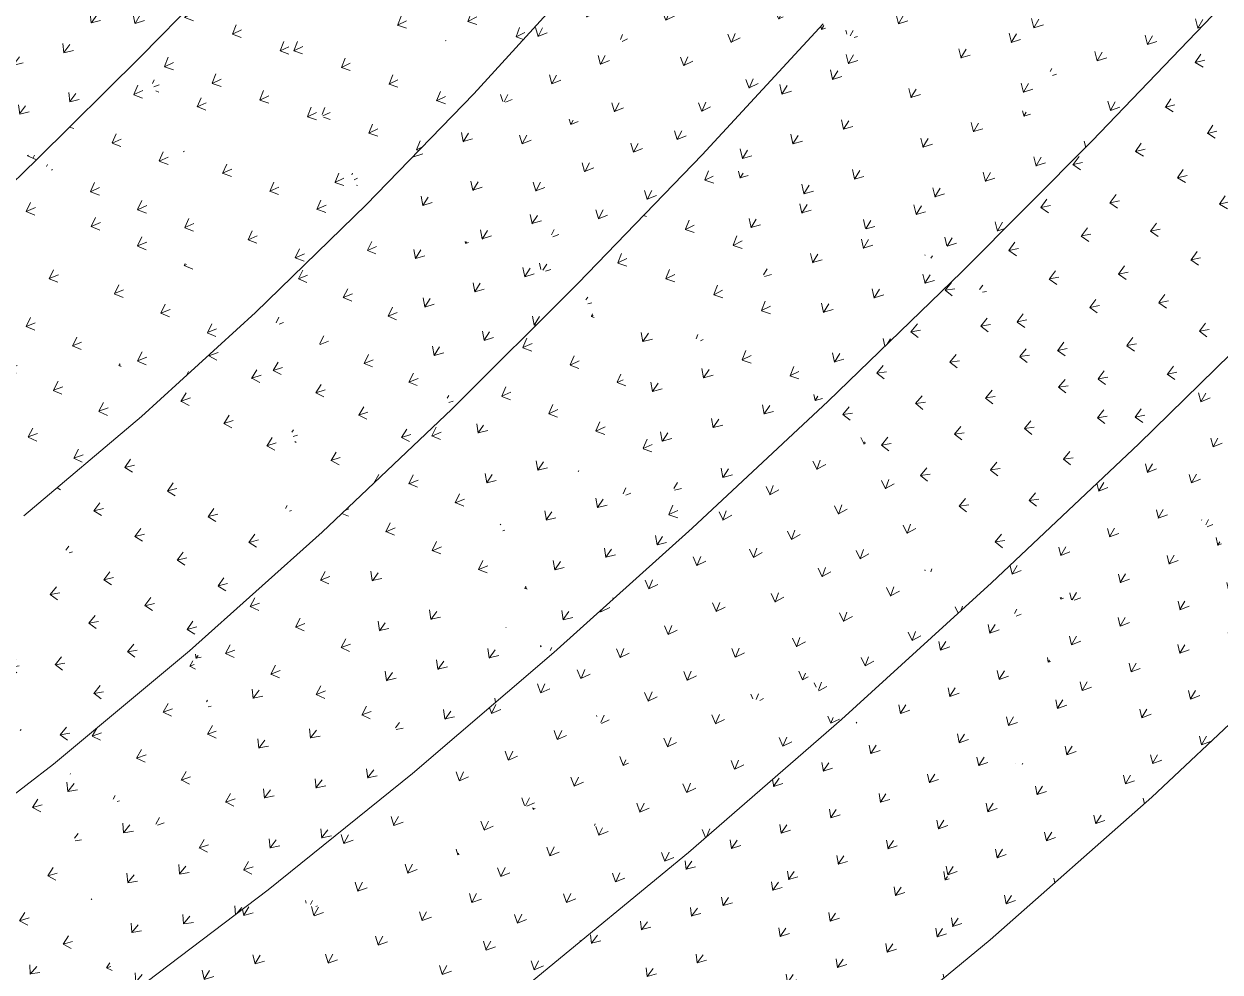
# Model space of a CAD drawing. Header units: millimetres. Extents: x 12827 to 178996, y -27589 to 73652.
# Drawn here: x 85953 to 91611, y -15775 to -11289 of the extents above; entities that cross this region are included whole.
import ezdxf

# ---------------------------------------------------------------- set-up
doc = ezdxf.new("R2010")
doc.units = ezdxf.units.MM
doc.layers.add('A-FLOR', color=192, linetype='Continuous', lineweight=9)
doc.layers.add('A-FLOR-PATT', color=8, linetype='Continuous', lineweight=9)

msp = doc.modelspace()

# ---------------------------------------------------------------- hatches: boundary and pattern name
at = {"layer": 'A-FLOR-PATT'}
h = msp.add_hatch(dxfattribs=at)
h.set_pattern_fill('FP_822', color=256, style=0, pattern_type=2)
h.set_pattern_definition([(27.074, (-13644.42, -12638.64), (89.32486, 234.68647), [47.201, -308.81]), (342.302, (-13644.42, -12638.64), (89.3252, 234.6864), [44.81, -194.175]), (69.162, (-13644.42, -12638.64), (-227.67264, 72.6525), [47.083, -204.028])])
h.paths.add_polyline_path([(88081.35025, -11619.44635), (87463.43232, -10447.56144), (86989.12148, -10951.8041), (87463.43232, -11241.73416)], flags=0)
h = msp.add_hatch(dxfattribs=at)
h.set_pattern_fill('FP_827', color=256, style=0, pattern_type=2)
h.set_pattern_definition([(27.142, (-13251.86, -12897.6), (89.229, 234.89837), [47.164, -308.568]), (342.285, (-13251.86, -12897.6), (89.2296, 234.89845), [44.746, -193.899]), (69.2, (-13251.86, -12897.6), (-227.329, 72.61473), [47.114, -204.161])])
h.paths.add_polyline_path([(88081.35025, -11619.44635), (88574.5862, -11079.30461), (87463.43232, -10447.56144)], flags=0)
h = msp.add_hatch(dxfattribs=at)
h.set_pattern_fill('FP_985', color=256, style=0, pattern_type=2)
h.set_pattern_definition([(54.647, (-6872.06, -50377.13), (-29.11955, 233.36353), [47.515, -310.865]), (13.993, (-6872.06, -50377.13), (-29.11927, 233.36387), [45.696, -198.018]), (97.113, (-6872.06, -50377.13), (-236.4816, -58.93227), [44.095, -191.079])])
h.paths.add_polyline_path([(86504.3617, -11445.85586), (86001.85184, -10610.41464), (85587.8286, -11059.42323), (86265.82148, -11345.2815)], flags=0)
h = msp.add_hatch(dxfattribs=at)
h.set_pattern_fill('FP_988', color=256, style=0, pattern_type=2)
h.set_pattern_definition([(57.889, (-6708.69, -55209.66), (-45.33862, 228.23579), [47.322, -309.606]), (17.494, (-6708.7, -55209.66), (-45.3388, 228.2351), [46.213, -200.255]), (101.236, (-6708.7, -55209.66), (-235.06666, -74.092), [43.63, -189.065])])
h.paths.add_polyline_path([(86504.3617, -11445.85586), (86989.12148, -10951.8041), (86001.85184, -10610.41464), (86271.92619, -11059.42323)], flags=0)
h = msp.add_hatch(dxfattribs=at)
h.set_pattern_fill('FP_490', color=256, style=0, pattern_type=2)
h.set_pattern_definition([(59.719, (-19636.26, -56913.46), (-57.4234, 235.67742), [47.498, -310.752]), (17.2, (-19636.26, -56913.46), (-57.42373, 235.6772), [46.727, -202.485]), (103.693, (-19636.26, -56913.46), (-238.0681, -73.6918), [45.482, -197.09])])
h.paths.add_polyline_path([(91006.91176, -11843.08491), (90289.96216, -10659.09098), (89733.35569, -11289.48726), (90650.06212, -11687.96718)], flags=0)
h = msp.add_hatch(dxfattribs=at)
h.set_pattern_fill('FP_493', color=256, style=0, pattern_type=2)
h.set_pattern_definition([(60.548, (-19912.06, -58825.63), (-61.92441, 233.91408), [47.423, -310.265]), (18.062, (-19912.06, -58825.63), (-61.92446, 233.91346), [46.898, -203.225]), (104.828, (-19912.06, -58825.63), (-237.7975, -77.55026), [45.37, -196.602])])
h.paths.add_polyline_path([(91006.91176, -11843.08491), (91611.44264, -11211.42376), (90289.96216, -10659.09098), (90671.68908, -11289.48726)], flags=0)
h = msp.add_hatch(dxfattribs=at)
h.set_pattern_fill('FP_819', color=256, style=0, pattern_type=2)
h.set_pattern_definition([(25.546, (-13346.23, -10569.67), (95.59252, 232.28525), [47.187, -308.722]), (340.739, (-13346.23, -10569.67), (95.5923, 232.2858), [44.793, -194.102]), (67.632, (-13346.23, -10569.67), (-225.5242, 78.8023), [47.097, -204.089])])
h.paths.add_polyline_path([(87572.85905, -12145.42552), (86989.12148, -10951.8041), (86504.3617, -11445.85586), (86989.12148, -11763.23918)], flags=0)
h = msp.add_hatch(dxfattribs=at)
h.set_pattern_fill('FP_818', color=256, style=0, pattern_type=2)
h.set_pattern_definition([(25.581, (-13078.34, -10905.05), (95.54405, 232.39388), [47.169, -308.6]), (340.732, (-13078.34, -10905.05), (95.5421, 232.39484), [44.761, -193.963]), (67.651, (-13078.34, -10905.05), (-225.3513, 78.7776), [47.113, -204.155])])
h.paths.add_polyline_path([(87572.85905, -12145.42552), (88081.35025, -11619.44635), (86989.12148, -10951.8041)], flags=0)
h = msp.add_hatch(dxfattribs=at)
h.set_pattern_fill('FP_986', color=256, style=0, pattern_type=2)
h.set_pattern_definition([(24.839, (-3089.6, -10387.76), (106.1631, 225.95017), [46.836, -306.426]), (340.115, (-3089.6, -10387.76), (106.16294, 225.9502), [42.753, -185.262]), (64.833, (-3089.6, -10387.76), (-214.41965, 77.557), [46.809, -202.839])])
h.paths.add_polyline_path([(86013.95911, -11931.32435), (85587.8286, -11059.42323), (85153.80826, -11488.21156)], flags=0)
h = msp.add_hatch(dxfattribs=at)
h.set_pattern_fill('FP_989', color=256, style=0, pattern_type=2)
h.set_pattern_definition([(54.202, (-7163.12, -50890.26), (-28.27336, 231.62442), [47.435, -310.34]), (13.848, (-7163.12, -50890.26), (-28.2714, 231.6247), [45.873, -198.785]), (96.959, (-7163.12, -50890.26), (-237.547, -58.55937), [43.752, -189.592])])
h.paths.add_polyline_path([(86013.95911, -11931.32435), (86504.3617, -11445.85586), (85587.8286, -11059.42323), (86001.29553, -11905.41355)], flags=0)
h = msp.add_hatch(dxfattribs=at)
h.set_pattern_fill('FP_652', color=256, style=0, pattern_type=2)
h.set_pattern_definition([(62.465, (-7887.6, -61325.26), (-65.69328, 223.82877), [47.232, -309.013]), (21.783, (-7887.6, -61325.26), (-65.6958, 223.828), [46.518, -201.578]), (106.357, (-7887.6, -61325.26), (-230.38215, -92.0648), [43.738, -189.532])])
h.paths.add_polyline_path([(89161.31158, -11908.2058), (88574.5862, -11079.30461), (88081.35025, -11619.44635), (88574.5862, -11751.3275)], flags=0)
h = msp.add_hatch(dxfattribs=at)
h.set_pattern_fill('FP_654', color=256, style=0, pattern_type=2)
h.set_pattern_definition([(66.761, (-5950.6, -66620.76), (-84.57966, 215.34606), [46.966, -307.273]), (26.151, (-5950.6, -66620.76), (-84.58294, 215.3447), [46.863, -203.071]), (111.443, (-5950.6, -66620.76), (-224.3501, -110.15245), [43.38, -187.98])])
h.paths.add_polyline_path([(89161.31158, -11908.2058), (89733.35569, -11289.48726), (88574.5862, -11079.30461), (89127.26719, -11860.10931)], flags=0)
h = msp.add_hatch(dxfattribs=at)
h.set_pattern_fill('FP_327', color=256, style=0, pattern_type=2)
h.set_pattern_definition([(14.174, (-5032.72, -1756.53), (141.00594, 210.45576), [46.464, -303.992]), (327.912, (-5032.72, -1756.53), (141.0034, 210.458), [43.992, -190.633]), (56.178, (-5032.72, -1756.53), (-198.78156, 124.63934), [47.499, -205.828])])
h.paths.add_polyline_path([(91911.48834, -12605.78797), (91611.44264, -11211.42376), (91006.91176, -11843.08491), (91629.6286, -12368.13503)], flags=0)
h = msp.add_hatch(dxfattribs=at)
h.set_pattern_fill('FP_489', color=256, style=0, pattern_type=2)
h.set_pattern_definition([(58.523, (-19633.1, -55326.2), (-52.11207, 236.14432), [47.486, -310.677]), (16.165, (-19633.1, -55326.2), (-52.11185, 236.14404), [46.682, -202.29]), (102.445, (-19633.1, -55326.2), (-239.12864, -69.3175), [45.342, -196.484])])
h.paths.add_polyline_path([(90388.45457, -12463.39634), (89733.35569, -11289.48726), (89161.31158, -11908.2058), (90177.89757, -12368.13503)], flags=0)
h = msp.add_hatch(dxfattribs=at)
h.set_pattern_fill('FP_491', color=256, style=0, pattern_type=2)
h.set_pattern_definition([(59.387, (-19945.85, -57263.04), (-56.81564, 234.42528), [47.409, -310.173]), (17.061, (-19945.85, -57263.04), (-56.8162, 234.42507), [46.858, -203.049]), (103.623, (-19945.85, -57263.04), (-238.90993, -73.31665), [45.227, -195.985])])
h.paths.add_polyline_path([(90388.45457, -12463.39634), (91006.91176, -11843.08491), (89733.35569, -11289.48726), (90335.29409, -12368.13503)], flags=0)
h = msp.add_hatch(dxfattribs=at)
h.set_pattern_fill('FP_820', color=256, style=0, pattern_type=2)
h.set_pattern_definition([(23.981, (-12698.68, -8398.7), (102.13797, 229.63537), [47.149, -308.472]), (339.094, (-12698.68, -8398.7), (102.1384, 229.63596), [44.716, -193.77]), (66.022, (-12698.68, -8398.7), (-222.78687, 85.0972), [47.124, -204.203])])
h.paths.add_polyline_path([(87048.89405, -12655.1178), (86504.3617, -11445.85586), (86013.95911, -11931.32435), (86638.54425, -12368.13503)], flags=0)
h = msp.add_hatch(dxfattribs=at)
h.set_pattern_fill('FP_817', color=256, style=0, pattern_type=2)
h.set_pattern_definition([(23.939, (-12689.4, -8883.07), (102.19497, 229.50555), [47.172, -308.619]), (339.103, (-12689.4, -8883.07), (102.1945, 229.50655), [44.754, -193.936]), (65.997, (-12689.4, -8883.07), (-222.9895, 85.14023), [47.106, -204.125])])
h.paths.add_polyline_path([(87048.89405, -12655.1178), (87572.85905, -12145.42552), (86504.3617, -11445.85586), (86919.6653, -12368.13503)], flags=0)
h = msp.add_hatch(dxfattribs=at)
h.set_pattern_fill('FP_980', color=256, style=0, pattern_type=2)
h.set_pattern_definition([(21.644, (-1297.25, -6548.38), (119.1117, 220.3985), [46.645, -305.175]), (336.445, (-1297.25, -6548.38), (119.1134, 220.39806), [42.525, -184.275]), (61.611, (-1297.25, -6548.38), (-207.90195, 90.636), [46.974, -203.552])])
h.paths.add_polyline_path([(85518.62777, -12406.32686), (86013.95911, -11931.32435), (85153.80826, -11488.21156), (85503.45198, -12368.13503)], flags=0)
h = msp.add_hatch(dxfattribs=at)
h.set_pattern_fill('FP_651', color=256, style=0, pattern_type=2)
h.set_pattern_definition([(57.63, (-9856.62, -55757.52), (-44.55253, 230.0282), [47.373, -309.936]), (16.923, (-9856.62, -55757.52), (-44.55523, 230.0275), [46.224, -200.302]), (100.962, (-9856.62, -55757.52), (-235.85067, -71.76024), [43.932, -190.371])])
h.paths.add_polyline_path([(88575.50848, -12515.99987), (88081.35025, -11619.44635), (87572.85905, -12145.42552), (88481.33626, -12481.19428)], flags=0)
h = msp.add_hatch(dxfattribs=at)
h.set_pattern_fill('FP_655', color=256, style=0, pattern_type=2)
h.set_pattern_definition([(62.211, (-8003.76, -61575.48), (-65.1542, 222.82983), [47.15, -308.48]), (21.674, (-8003.76, -61575.48), (-65.155, 222.8296), [46.598, -201.927]), (106.299, (-8003.76, -61575.48), (-230.95394, -91.7871), [43.53, -188.63])])
h.paths.add_polyline_path([(88575.50848, -12515.99987), (89161.31158, -11908.2058), (88081.35025, -11619.44635), (88494.00901, -12368.13503)], flags=0)
h = msp.add_hatch(dxfattribs=at)
h.set_pattern_fill('FP_323', color=256, style=0, pattern_type=2)
h.set_pattern_definition([(11.271, (-2891.12, 1538.66), (151.5355, 203.2546), [46.326, -303.088]), (324.774, (-2891.12, 1538.66), (151.5361, 203.25364), [43.872, -190.113]), (53.294, (-2891.12, 1538.66), (-191.14005, 134.9612), [47.536, -205.99])])
h.paths.add_polyline_path([(91226.97398, -13275.11261), (91006.91176, -11843.08491), (90388.45457, -12463.39634), (91006.91176, -13062.08465)], flags=0)
h = msp.add_hatch(dxfattribs=at)
h.set_pattern_fill('FP_328', color=256, style=0, pattern_type=2)
h.set_pattern_definition([(11.197, (-3189.83, 1036.73), (151.70077, 203.0446), [46.391, -303.509]), (324.803, (-3189.83, 1036.73), (151.7015, 203.0444), [43.948, -190.443]), (53.236, (-3189.83, 1036.73), (-191.5404, 135.099), [47.523, -205.933])])
h.paths.add_polyline_path([(91226.97398, -13275.11261), (91911.48834, -12605.78797), (91006.91176, -11843.08491), (91102.23611, -12463.39634)], flags=0)
h = msp.add_hatch(dxfattribs=at)
h.set_pattern_fill('FP_816', color=256, style=0, pattern_type=2)
h.set_pattern_definition([(22.208, (-11584.6, -6073.98), (109.6468, 226.29313), [47.092, -308.099]), (337.222, (-11584.6, -6073.98), (109.64713, 226.293), [44.575, -193.16]), (64.148, (-11584.6, -6073.98), (-219.19516, 92.04296), [47.148, -204.31])])
h.paths.add_polyline_path([(86509.15488, -13146.28989), (86013.95911, -11931.32435), (85518.62777, -12406.32686), (86504.3617, -13142.70919)], flags=0)
h = msp.add_hatch(dxfattribs=at)
h.set_pattern_fill('FP_821', color=256, style=0, pattern_type=2)
h.set_pattern_definition([(22.075, (-11867.1, -6711.31), (109.8301, 225.8854), [47.163, -308.562]), (337.245, (-11867.1, -6711.31), (109.8316, 225.8843), [44.694, -193.675]), (64.07, (-11867.1, -6711.31), (-219.81764, 92.1979), [47.095, -204.076])])
h.paths.add_polyline_path([(86509.15488, -13146.28989), (87048.89405, -12655.1178), (86013.95911, -11931.32435), (86207.56067, -12406.32686)], flags=0)
h = msp.add_hatch(dxfattribs=at)
h.set_pattern_fill('FP_488', color=256, style=0, pattern_type=2)
h.set_pattern_definition([(26.412, (-14888.28, -13422.64), (92.27149, 233.47712), [47.192, -308.752]), (341.647, (-14888.28, -13422.64), (92.27314, 233.47573), [44.748, -193.909]), (68.436, (-14888.28, -13422.64), (-226.5194, 75.14347), [47.072, -203.977])])
h.paths.add_polyline_path([(89757.36206, -13073.56934), (89161.31158, -11908.2058), (88575.50848, -12515.99987), (89451.01758, -12929.04355)], flags=0)
h = msp.add_hatch(dxfattribs=at)
h.set_pattern_fill('FP_492', color=256, style=0, pattern_type=2)
h.set_pattern_definition([(58.196, (-19948.11, -55649.31), (-51.53264, 234.90157), [47.399, -310.109]), (16.028, (-19948.11, -55649.31), (-51.53423, 234.9014), [46.809, -202.84]), (102.373, (-19948.1, -55649.3), (-239.94496, -68.92614), [45.092, -195.397])])
h.paths.add_polyline_path([(89757.36206, -13073.56934), (90388.45457, -12463.39634), (89161.31158, -11908.2058), (89472.18105, -12515.99987)], flags=0)
h = msp.add_hatch(dxfattribs=at)
h.set_pattern_fill('FP_648', color=256, style=0, pattern_type=2)
h.set_pattern_definition([(22.488, (-5300.2, -8909.3), (113.93888, 223.21913), [46.79, -306.12]), (337.416, (-5300.2, -8909.3), (113.93776, 223.2197), [43.079, -186.675]), (62.959, (-5300.2, -8909.3), (-212.136, 88.2335), [46.991, -203.626])])
h.paths.add_polyline_path([(87976.93382, -13112.41899), (87572.85905, -12145.42552), (87048.89405, -12655.1178)], flags=0)
h = msp.add_hatch(dxfattribs=at)
h.set_pattern_fill('FP_656', color=256, style=0, pattern_type=2)
h.set_pattern_definition([(57.456, (-10081.72, -55892.53), (-44.21964, 229.3437), [47.329, -309.647]), (16.855, (-10081.72, -55892.53), (-44.2171, 229.3445), [46.286, -200.573]), (100.913, (-10081.72, -55892.53), (-236.25334, -71.5785), [43.794, -189.774])])
h.paths.add_polyline_path([(87976.93382, -13112.41899), (88575.50848, -12515.99987), (87572.85905, -12145.42552), (87665.92203, -12368.13503)], flags=0)
h = msp.add_hatch(dxfattribs=at)
h.set_pattern_fill('FP_811', color=256, style=0, pattern_type=2)
h.set_pattern_definition([(19.916, (-10510.8, -4348.2), (118.70534, 221.27056), [47.138, -308.397]), (335.078, (-10510.8, -4348.2), (118.7069, 221.26886), [44.568, -193.13]), (61.788, (-10510.8, -4348.2), (-215.56646, 100.15937), [47.081, -204.019])])
h.paths.add_polyline_path([(85953.34116, -13616.70846), (86509.15488, -13146.28989), (85518.62777, -12406.32686), (85683.5288, -12865.46426)], flags=0)
h = msp.add_hatch(dxfattribs=at)
h.set_pattern_fill('FP_322', color=256, style=0, pattern_type=2)
h.set_pattern_definition([(8.497, (-739.1, 4609.03), (161.16022, 195.92723), [46.186, -302.17]), (321.77, (-739.1, 4609.03), (161.16055, 195.9277), [43.769, -189.667]), (50.561, (-739.1, 4609.03), (-183.3714, 144.4551), [47.567, -206.126])])
h.paths.add_polyline_path([(90529.8304, -13933.56872), (90388.45457, -12463.39634), (89757.36206, -13073.56934), (90388.45457, -13776.17312)], flags=0)
h = msp.add_hatch(dxfattribs=at)
h.set_pattern_fill('FP_321', color=256, style=0, pattern_type=2)
h.set_pattern_definition([(8.425, (-1051.66, 4137.57), (161.32797, 195.72104), [46.25, -302.591]), (321.797, (-1051.66, 4137.57), (161.3285, 195.7199), [43.843, -189.986]), (50.502, (-1051.66, 4137.57), (-183.7486, 144.6109), [47.558, -206.083])])
h.paths.add_polyline_path([(90529.8304, -13933.56872), (91226.97398, -13275.11261), (90388.45457, -12463.39634), (90504.89721, -13674.28755)], flags=0)
h = msp.add_hatch(dxfattribs=at)
h.set_pattern_fill('FP_483', color=256, style=0, pattern_type=2)
h.set_pattern_definition([(24.548, (-13629.7, -10940.86), (100.51416, 230.0968), [47.134, -308.371]), (339.708, (-13629.7, -10940.86), (100.5166, 230.0957), [44.551, -193.052]), (66.403, (-13629.7, -10940.86), (-222.85847, 82.3983), [47.08, -204.013])])
h.paths.add_polyline_path([(89114.68692, -13674.28755), (88575.50848, -12515.99987), (87976.93382, -13112.41899), (88575.50848, -13408.0194)], flags=0)
h = msp.add_hatch(dxfattribs=at)
h.set_pattern_fill('FP_486', color=256, style=0, pattern_type=2)
h.set_pattern_definition([(56.955, (-19927.69, -53963.48), (-45.9891, 235.35402), [47.394, -310.075]), (14.942, (-19927.69, -53963.48), (-45.98897, 235.3541), [46.752, -202.594]), (101.056, (-19927.69, -53963.48), (-240.9155, -64.2902), [44.963, -194.842])])
h.paths.add_polyline_path([(89114.68692, -13674.28755), (89757.36206, -13073.56934), (88575.50848, -12515.99987), (88853.13928, -13112.41899)], flags=0)
h = msp.add_hatch(dxfattribs=at)
h.set_pattern_fill('FP_146', color=256, style=0, pattern_type=2)
h.set_pattern_definition([(61.195, (791.42, -67063.84), (-57.79891, 213.89458), [46.821, -306.327]), (22.743, (791.42, -67063.84), (-57.7993, 213.8946), [46.345, -200.83]), (105.122, (791.42, -67063.84), (-227.9563, -95.56015), [41.544, -180.022])])
h.paths.add_polyline_path([(92747.24781, -13530.42468), (91911.48834, -12605.78797), (91226.97398, -13275.11261), (92028.64842, -13409.74439)], flags=0)
h = msp.add_hatch(dxfattribs=at)
h.set_pattern_fill('FP_647', color=256, style=0, pattern_type=2)
h.set_pattern_definition([(18.003, (-3150.98, -3593.65), (131.1669, 214.52963), [46.61, -304.943]), (332.475, (-3150.98, -3593.65), (131.1686, 214.529), [42.957, -186.149]), (58.557, (-3150.98, -3593.65), (-203.1729, 105.87957), [47.147, -204.304])])
h.paths.add_polyline_path([(87364.58741, -13693.55133), (87048.89405, -12655.1178), (86509.15488, -13146.28989)], flags=0)
h = msp.add_hatch(dxfattribs=at)
h.set_pattern_fill('FP_649', color=256, style=0, pattern_type=2)
h.set_pattern_definition([(18.153, (-2534.27, -3785.9), (130.9343, 214.994), [46.507, -304.272]), (332.422, (-2534.27, -3785.9), (130.93364, 214.99495), [42.812, -185.517]), (58.658, (-2534.27, -3785.9), (-202.38646, 105.70743), [47.199, -204.528])])
h.paths.add_polyline_path([(87364.58741, -13693.55133), (87976.93382, -13112.41899), (87048.89405, -12655.1178), (87358.73104, -13674.28755)], flags=0)
h = msp.add_hatch(dxfattribs=at)
h.set_pattern_fill('FP_484', color=256, style=0, pattern_type=2)
h.set_pattern_definition([(22.639, (-12303.35, -8521.19), (108.79035, 226.31273), [47.08, -308.02]), (337.739, (-12303.35, -8521.2), (108.7879, 226.31397), [44.359, -192.223]), (64.326, (-12303.35, -8521.2), (-218.94763, 89.6255), [47.082, -204.021])])
h.paths.add_polyline_path([(88459.90943, -14262.75241), (87976.93382, -13112.41899), (87364.58741, -13693.55133), (87976.93382, -14011.76664)], flags=0)
h = msp.add_hatch(dxfattribs=at)
h.set_pattern_fill('FP_482', color=256, style=0, pattern_type=2)
h.set_pattern_definition([(55.61, (-19921.93, -52194.84), (-40.02234, 235.71824), [47.388, -310.032]), (13.758, (-19921.93, -52194.84), (-40.02304, 235.71767), [46.696, -202.351]), (99.636, (-19921.93, -52194.84), (-241.90205, -59.2272), [44.83, -194.262])])
h.paths.add_polyline_path([(88459.90943, -14262.75241), (89114.68692, -13674.28755), (87976.93382, -13112.41899), (88220.92633, -13693.55133)], flags=0)
h = msp.add_hatch(dxfattribs=at)
h.set_pattern_fill('FP_318', color=256, style=0, pattern_type=2)
h.set_pattern_definition([(70.088, (-14703.71, -69797.71), (-102.10237, 211.39344), [46.731, -305.736]), (28.378, (-14703.7, -69797.71), (-102.10405, 211.3932), [47.341, -205.144]), (115.78, (-14703.7, -69797.71), (-222.1458, -120.0005), [44.017, -190.742])])
h.paths.add_polyline_path([(90529.8304, -13933.56872), (89757.36206, -13073.56934), (89114.68692, -13674.28755)], flags=0)
h = msp.add_hatch(dxfattribs=at)
h.set_pattern_fill('FP_646', color=256, style=0, pattern_type=2)
h.set_pattern_definition([(13.759, (-985.71, 1094.43), (146.48302, 205.1491), [46.469, -304.022]), (327.874, (-985.7, 1094.43), (146.4823, 205.1496), [42.941, -186.077]), (54.472, (-985.7, 1094.43), (-193.9499, 121.7886), [47.265, -204.814])])
h.paths.add_polyline_path([(86737.11399, -14254.86669), (86509.15488, -13146.28989), (85953.34116, -13616.70846)], flags=0)
h = msp.add_hatch(dxfattribs=at)
h.set_pattern_fill('FP_650', color=256, style=0, pattern_type=2)
h.set_pattern_definition([(13.965, (-233.25, 987.68), (146.1409, 205.77096), [46.323, -303.065]), (327.807, (-233.25, 987.68), (146.14265, 205.7695), [42.744, -185.224]), (54.617, (-233.25, 987.68), (-192.9199, 121.45374), [47.322, -205.064])])
h.paths.add_polyline_path([(86737.11399, -14254.86669), (87364.58741, -13693.55133), (86509.15488, -13146.28989), (86709.66247, -14121.36855)], flags=0)
h = msp.add_hatch(dxfattribs=at)
h.set_pattern_fill('FP_145', color=256, style=0, pattern_type=2)
h.set_pattern_definition([(59.524, (-1438.49, -64724.54), (-51.13574, 216.59302), [46.897, -306.82]), (20.948, (-1438.5, -64724.54), (-51.1342, 216.59314), [46.284, -200.565]), (103.283, (-1438.5, -64724.54), (-230.53464, -88.25186), [41.728, -180.82])])
h.paths.add_polyline_path([(92028.64842, -14248.83492), (91226.97398, -13275.11261), (90529.8304, -13933.56872)], flags=0)
h = msp.add_hatch(dxfattribs=at)
h.set_pattern_fill('FP_147', color=256, style=0, pattern_type=2)
h.set_pattern_definition([(61.351, (724.03, -66914.57), (-58.13407, 214.5598), [46.876, -306.685]), (22.805, (724.03, -66914.57), (-58.1348, 214.55943), [46.303, -200.647]), (105.16, (724.03, -66914.57), (-227.64605, -95.71593), [41.68, -180.615])])
h.paths.add_polyline_path([(92028.64842, -14248.83492), (92747.24781, -13530.42468), (91226.97398, -13275.11261), (91911.48834, -14106.53104)], flags=0)
h = msp.add_hatch(dxfattribs=at)
h.set_pattern_fill('FP_645', color=256, style=0, pattern_type=2)
h.set_pattern_definition([(9.737, (1190.26, 5194.73), (160.13168, 195.26937), [46.371, -303.378]), (323.593, (1190.26, 5194.73), (160.13124, 195.2699), [43.002, -186.34]), (50.647, (1190.26, 5194.73), (-184.5799, 136.1163), [47.35, -205.182])])
h.paths.add_polyline_path([(86093.15829, -14791.83491), (85953.34116, -13616.70846), (85381.15255, -14064.14022)], flags=0)
h = msp.add_hatch(dxfattribs=at)
h.set_pattern_fill('FP_657', color=256, style=0, pattern_type=2)
h.set_pattern_definition([(9.983, (2011.18, 5128.27), (159.70516, 196.00653), [46.195, -302.226]), (323.527, (2011.18, 5128.27), (159.7045, 196.0072), [42.773, -185.348]), (50.827, (2011.18, 5128.27), (-183.4401, 135.60605), [47.406, -205.427])])
h.paths.add_polyline_path([(86093.15829, -14791.83491), (86737.11399, -14254.86669), (85953.34116, -13616.70846), (86068.67434, -14586.05371)], flags=0)
h = msp.add_hatch(dxfattribs=at)
h.set_pattern_fill('FP_319', color=256, style=0, pattern_type=2)
h.set_pattern_definition([(67.324, (-16315.74, -66440.27), (-91.05378, 216.42147), [46.812, -306.266]), (25.707, (-16315.74, -66440.27), (-91.05485, 216.42066), [47.274, -204.853]), (112.818, (-16315.74, -66440.27), (-227.1718, -109.36516), [44.024, -190.772])])
h.paths.add_polyline_path([(89820.07295, -14579.53573), (89114.68692, -13674.28755), (88459.90943, -14262.75241), (88481.33626, -14267.74274)], flags=0)
h = msp.add_hatch(dxfattribs=at)
h.set_pattern_fill('FP_317', color=256, style=0, pattern_type=2)
h.set_pattern_definition([(69.988, (-14663.42, -69889.9), (-101.89642, 210.95387), [46.673, -305.357]), (28.318, (-14663.42, -69889.9), (-101.89722, 210.9537), [47.362, -205.233]), (115.782, (-14663.42, -69889.9), (-222.36715, -119.8218), [43.926, -190.348])])
h.paths.add_polyline_path([(89820.07295, -14579.53573), (90529.8304, -13933.56872), (89114.68692, -13674.28755)], flags=0)
h = msp.add_hatch(dxfattribs=at)
h.set_pattern_fill('FP_481', color=256, style=0, pattern_type=2)
h.set_pattern_definition([(20.676, (-10922.49, -6181.57), (117.0995, 222.08275), [47.036, -307.729]), (335.738, (-10922.49, -6181.57), (117.0997, 222.0828), [44.18, -191.447]), (62.198, (-10922.49, -6181.57), (-214.8147, 96.822), [47.075, -203.99])])
h.paths.add_polyline_path([(87791.87257, -14834.7542), (87364.58741, -13693.55133), (86737.11399, -14254.86669), (87364.58741, -14599.84042)], flags=0)
h = msp.add_hatch(dxfattribs=at)
h.set_pattern_fill('FP_485', color=256, style=0, pattern_type=2)
h.set_pattern_definition([(54.133, (-19973.54, -50324.42), (-33.56593, 235.95924), [47.377, -309.964]), (12.448, (-19973.54, -50324.42), (-33.5699, 235.9588), [46.647, -202.135]), (98.097, (-19973.54, -50324.42), (-242.93366, -53.62565), [44.688, -193.647])])
h.paths.add_polyline_path([(87791.87257, -14834.7542), (88459.90943, -14262.75241), (87364.58741, -13693.55133), (87574.75313, -14254.86669)], flags=0)
h = msp.add_hatch(dxfattribs=at)
h.set_pattern_fill('FP_144', color=256, style=0, pattern_type=2)
h.set_pattern_definition([(57.766, (-3151.28, -62377.4), (-43.89379, 218.7458), [46.958, -307.221]), (19.15, (-3151.28, -62377.4), (-43.89193, 218.74635), [46.208, -200.235]), (101.346, (-3151.28, -62377.4), (-232.8049, -80.84443), [41.832, -181.274])])
h.paths.add_polyline_path([(91289.06689, -14947.20505), (90529.8304, -13933.56872), (89820.07295, -14579.53573)], flags=0)
h = msp.add_hatch(dxfattribs=at)
h.set_pattern_fill('FP_148', color=256, style=0, pattern_type=2)
h.set_pattern_definition([(59.522, (-1491.88, -64712.19), (-51.13102, 216.58603), [46.896, -306.816]), (20.947, (-1491.88, -64712.19), (-51.12977, 216.5868), [46.285, -200.567]), (103.283, (-1491.88, -64712.2), (-230.5368, -88.25135), [41.726, -180.813])])
h.paths.add_polyline_path([(91289.06689, -14947.20505), (92028.64842, -14248.83492), (90529.8304, -13933.56872)], flags=0)
h = msp.add_hatch(dxfattribs=at)
h.set_pattern_fill('FP_639', color=256, style=0, pattern_type=2)
h.set_pattern_definition([(6.161, (4223.87, 8717.2), (171.94392, 185.75937), [46.122, -301.751]), (319.523, (4223.87, 8717.2), (171.9411, 185.7617), [42.871, -185.773]), (47.212, (4223.87, 8717.2), (-173.91996, 148.4246), [47.461, -205.662])])
h.paths.add_polyline_path([(85431.36504, -15299.9258), (86093.15829, -14791.83491), (85381.15255, -14064.14022), (85417.96998, -14970.25823)], flags=0)
h = msp.add_hatch(dxfattribs=at)
h.set_pattern_fill('FP_478', color=256, style=0, pattern_type=2)
h.set_pattern_definition([(18.654, (-9507.26, -3931.97), (125.41522, 217.38517), [47.004, -307.523]), (333.709, (-9507.26, -3931.97), (125.414, 217.38556), [44.02, -190.754]), (60.018, (-9507.26, -3931.97), (-210.4872, 103.99), [47.057, -203.912])])
h.paths.add_polyline_path([(87109.41754, -15386.07916), (86737.11399, -14254.86669), (86093.15829, -14791.83491), (86737.11399, -15168.37955)], flags=0)
h = msp.add_hatch(dxfattribs=at)
h.set_pattern_fill('FP_480', color=256, style=0, pattern_type=2)
h.set_pattern_definition([(52.525, (-20100.61, -48344.02), (-26.65085, 236.04502), [47.362, -309.866]), (11.007, (-20100.6, -48344.02), (-26.65107, 236.04485), [46.606, -201.961]), (96.441, (-20100.6, -48344.02), (-243.99463, -47.45486), [44.54, -193.005])])
h.paths.add_polyline_path([(87109.41754, -15386.07916), (87791.87257, -14834.7542), (86737.11399, -14254.86669), (86927.966, -14834.7542)], flags=0)
h = msp.add_hatch(dxfattribs=at)
h.set_pattern_fill('FP_314', color=256, style=0, pattern_type=2)
h.set_pattern_definition([(64.425, (-17869.54, -62896.55), (-79.25933, 221.02882), [46.884, -306.738]), (22.896, (-17869.54, -62896.55), (-79.259, 221.0288), [47.203, -204.547]), (109.728, (-17869.54, -62896.55), (-231.9142, -97.94786), [44.027, -190.783])])
h.paths.add_polyline_path([(89096.47764, -15209.11896), (88459.90943, -14262.75241), (87791.87257, -14834.7542), (88481.33626, -15032.60021)], flags=0)
h = msp.add_hatch(dxfattribs=at)
h.set_pattern_fill('FP_316', color=256, style=0, pattern_type=2)
h.set_pattern_definition([(67.201, (-16308.37, -66539.38), (-90.8167, 215.88884), [46.746, -305.832]), (25.635, (-16308.37, -66539.38), (-90.81656, 215.8887), [47.301, -204.971]), (112.815, (-16308.37, -66539.38), (-227.4394, -109.1434), [43.915, -190.298])])
h.paths.add_polyline_path([(89096.47764, -15209.11896), (89820.07295, -14579.53573), (88459.90943, -14262.75241), (88481.33626, -14294.60703)], flags=0)
h = msp.add_hatch(dxfattribs=at)
h.set_pattern_fill('FP_143', color=256, style=0, pattern_type=2)
h.set_pattern_definition([(55.801, (-4338.3, -60009.16), (-35.60408, 220.24915), [47.002, -307.509]), (17.258, (-4338.3, -60009.16), (-35.60337, 220.2493), [46.113, -199.823]), (99.182, (-4338.3, -60009.16), (-234.8649, -72.96154), [41.833, -181.275])])
h.paths.add_polyline_path([(90524.55317, -15622.06353), (89820.07295, -14579.53573), (89096.47764, -15209.11896)], flags=0)
h = msp.add_hatch(dxfattribs=at)
h.set_pattern_fill('FP_149', color=256, style=0, pattern_type=2)
h.set_pattern_definition([(57.556, (-3213.93, -62548.36), (-43.49804, 217.84108), [46.888, -306.763]), (19.067, (-3213.93, -62548.36), (-43.49854, 217.84157), [46.268, -200.493]), (101.292, (-3213.93, -62548.36), (-233.2226, -80.6096), [41.652, -180.49])])
h.paths.add_polyline_path([(90524.55317, -15622.06353), (91289.06689, -14947.20505), (89820.07295, -14579.53573)], flags=0)
h = msp.add_hatch(dxfattribs=at)
h.set_pattern_fill('FP_477', color=256, style=0, pattern_type=2)
h.set_pattern_definition([(16.571, (-8080.57, -1780.02), (133.69152, 212.20683), [46.989, -307.425]), (331.656, (-8080.57, -1780.02), (133.6894, 212.20803), [43.887, -190.178]), (57.789, (-8080.57, -1780.02), (-206.00277, 111.1269), [47.027, -203.782])])
h.paths.add_polyline_path([(86411.38552, -15912.51355), (86093.15829, -14791.83491), (85431.36504, -15299.9258), (86093.15829, -15713.59719)], flags=0)
h = msp.add_hatch(dxfattribs=at)
h.set_pattern_fill('FP_479', color=256, style=0, pattern_type=2)
h.set_pattern_definition([(50.787, (-20319.66, -46245.06), (-19.3144, 235.9427), [47.342, -309.734]), (9.434, (-20319.66, -46245.06), (-19.314, 235.94333), [46.579, -201.841]), (94.68, (-20319.66, -46245.06), (-245.05965, -40.72033), [44.387, -192.345])])
h.paths.add_polyline_path([(86411.38552, -15912.51355), (87109.41754, -15386.07916), (86093.15829, -14791.83491), (86277.29142, -15440.28371)], flags=0)
h = msp.add_hatch(dxfattribs=at)
h.set_pattern_fill('FP_313', color=256, style=0, pattern_type=2)
h.set_pattern_definition([(61.386, (-19356.9, -59152.61), (-66.7127, 225.14044), [46.948, -307.158]), (19.938, (-19356.9, -59152.61), (-66.7112, 225.1407), [47.131, -204.233]), (106.505, (-19356.9, -59152.61), (-236.29786, -85.7159), [44.028, -190.788])])
h.paths.add_polyline_path([(88357.77805, -15818.34584), (87791.87257, -14834.7542), (87109.41754, -15386.07916), (87265.95707, -15440.28371)], flags=0)
h = msp.add_hatch(dxfattribs=at)
h.set_pattern_fill('FP_315', color=256, style=0, pattern_type=2)
h.set_pattern_definition([(64.28, (-17898.46, -62998.62), (-78.99812, 220.41565), [46.812, -306.265]), (22.813, (-17898.46, -62998.62), (-78.9972, 220.4158), [47.237, -204.694]), (109.718, (-17898.46, -62998.62), (-232.2239, -97.6808), [43.902, -190.242])])
h.paths.add_polyline_path([(88357.77805, -15818.34584), (89096.47764, -15209.11896), (87791.87257, -14834.7542), (88140.26153, -15440.28371)], flags=0)
h = msp.add_hatch(dxfattribs=at)
h.set_pattern_fill('FP_141', color=256, style=0, pattern_type=2)
h.set_pattern_definition([(53.603, (-5101.09, -57595.91), (-26.19038, 221.10357), [47.035, -307.723]), (15.232, (-5101.09, -57595.9), (-26.1914, 221.1042), [45.996, -199.317]), (96.755, (-5101.09, -57595.9), (-236.6955, -64.44747), [41.747, -180.903])])
h.paths.add_polyline_path([(89734.92876, -16270.92478), (89096.47764, -15209.11896), (88357.77805, -15818.34584), (89096.47764, -16061.10786)], flags=0)
h = msp.add_hatch(dxfattribs=at)
h.set_pattern_fill('FP_140', color=256, style=0, pattern_type=2)
h.set_pattern_definition([(55.403, (-4440.07, -60333.44), (-34.90567, 218.5324), [46.873, -306.667]), (17.099, (-4440.07, -60333.44), (-34.9056, 218.53247), [46.227, -200.317]), (99.075, (-4440.07, -60333.44), (-235.64613, -72.4892), [41.494, -179.808])])
h.paths.add_polyline_path([(89734.92876, -16270.92478), (90524.55317, -15622.06353), (89096.47764, -15209.11896), (89462.79847, -15818.34584)], flags=0)
h = msp.add_hatch(dxfattribs=at)
h.set_pattern_fill('FP_487', color=256, style=0, pattern_type=2)
h.set_pattern_definition([(48.927, (-20642.9, -44018.42), (-11.6274, 235.6251), [47.315, -309.559]), (7.732, (-20642.9, -44018.42), (-11.6286, 235.62474), [46.567, -201.792]), (92.825, (-20642.9, -44018.42), (-246.10136, -33.41185), [44.233, -191.678])])
h.paths.add_polyline_path([(85696.61772, -16409.84361), (86411.38552, -15912.51355), (85431.36504, -15299.9258), (85577.76376, -15912.51355)], flags=0)
h = msp.add_hatch(dxfattribs=at)
h.set_pattern_fill('FP_312', color=256, style=0, pattern_type=2)
h.set_pattern_definition([(58.202, (-20764.06, -55194.96), (-53.4174, 228.67336), [47.006, -307.533]), (16.826, (-20764.06, -55194.96), (-53.41424, 228.67433), [47.058, -203.92]), (103.148, (-20764.06, -55194.96), (-240.23365, -72.6518), [44.031, -190.799])])
h.paths.add_polyline_path([(87602.70775, -16403.24382), (87109.41754, -15386.07916), (86411.38552, -15912.51355), (87109.41754, -16200.04738)], flags=0)
h = msp.add_hatch(dxfattribs=at)
h.set_pattern_fill('FP_311', color=256, style=0, pattern_type=2)
h.set_pattern_definition([(61.221, (-19423.49, -59252.17), (-66.43663, 224.4581), [46.872, -306.661]), (19.845, (-19423.49, -59252.17), (-66.4338, 224.4589), [47.171, -204.408]), (106.488, (-19423.49, -59252.17), (-236.63887, -85.4076), [43.891, -190.193])])
h.paths.add_polyline_path([(87602.70775, -16403.24382), (88357.77805, -15818.34584), (87109.41754, -15386.07916), (87135.7049, -15440.28371)], flags=0)

# ---------------------------------------------------------------- linework, layer by layer
at = {"layer": 'A-FLOR'}
for p, q in [((86504.3617, -11445.85586), (86989.12148, -10951.8041)), ((88081.35025, -11619.44635), (88574.5862, -11079.30461)), ((91611.44264, -11211.42376), (91006.91176, -11843.08491)), ((89733.35569, -11289.48726), (89161.31158, -11908.2058)), ((86013.95911, -11931.32435), (86504.3617, -11445.85586)), ((87572.85905, -12145.42552), (88081.35025, -11619.44635)), ((90388.45457, -12463.39634), (91006.91176, -11843.08491)), ((85518.62777, -12406.32686), (86013.95911, -11931.32435)), ((89161.31158, -11908.2058), (88575.50848, -12515.99987)), ((87048.89405, -12655.1178), (87572.85905, -12145.42552)), ((90388.45457, -12463.39634), (89757.36206, -13073.56934)), ((87976.93382, -13112.41899), (88575.50848, -12515.99987)), ((91911.48834, -12605.78797), (91226.97398, -13275.11261)), ((87048.89405, -12655.1178), (86509.15488, -13146.28989)), ((87364.58741, -13693.55133), (87976.93382, -13112.41899)), ((89757.36206, -13073.56934), (89114.68692, -13674.28755)), ((86509.15488, -13146.28989), (85953.34116, -13616.70846)), ((91226.97398, -13275.11261), (90529.8304, -13933.56872)), ((89114.68692, -13674.28755), (88459.90943, -14262.75241)), ((86737.11399, -14254.86669), (87364.58741, -13693.55133)), ((90529.8304, -13933.56872), (89820.07295, -14579.53573)), ((86093.15829, -14791.83491), (86737.11399, -14254.86669)), ((92028.64842, -14248.83492), (91289.06689, -14947.20505)), ((87791.87257, -14834.7542), (88459.90943, -14262.75241)), ((89820.07295, -14579.53573), (89096.47764, -15209.11896)), ((86093.15829, -14791.83491), (85431.36504, -15299.9258)), ((87109.41754, -15386.07916), (87791.87257, -14834.7542)), ((91289.06689, -14947.20505), (90524.55317, -15622.06353)), ((89096.47764, -15209.11896), (88357.77805, -15818.34584)), ((86411.38552, -15912.51355), (87109.41754, -15386.07916)), ((90524.55317, -15622.06353), (89734.92876, -16270.92478))]:
    msp.add_line(p, q, dxfattribs=at)

doc.saveas('drawing.dxf')
